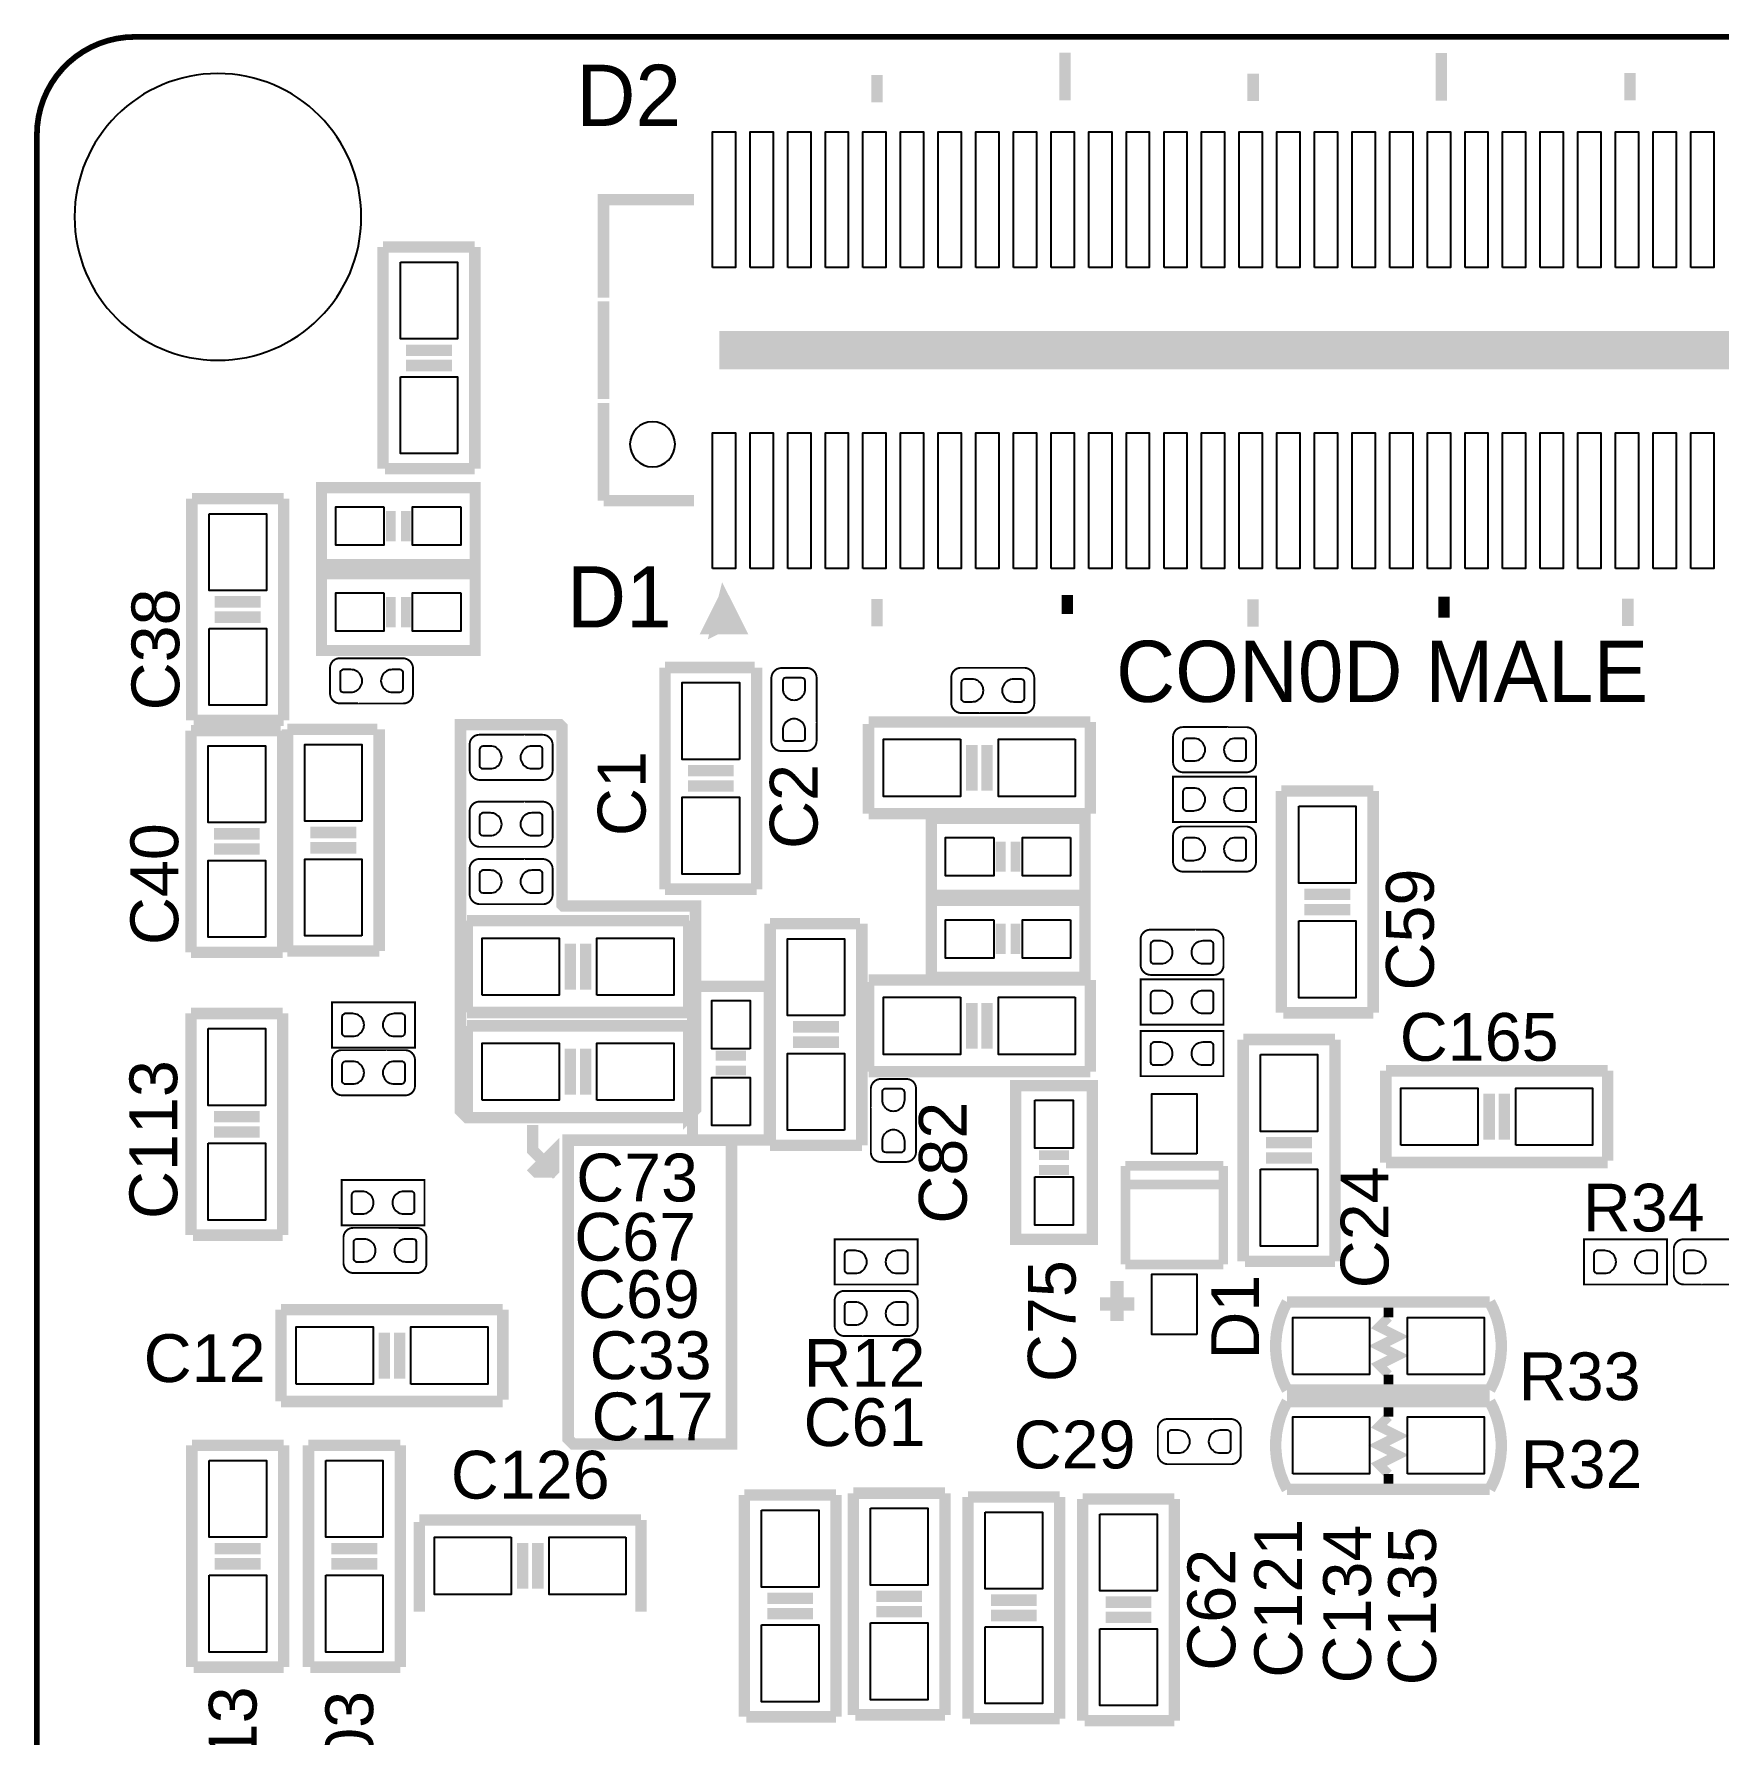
# Model space of a CAD drawing. Extents: x 52.2 to 109.2, y 0 to 35.
# Drawn here: x 52.15 to 74.54, y 12.43 to 35.04 of the extents above; entities that cross this region are included whole.
import ezdxf
from ezdxf.enums import TextEntityAlignment as Align

# ---------------------------------------------------------------- set-up
doc = ezdxf.new("R2010")
doc.units = 0
doc.header["$MEASUREMENT"] = 0
doc.layers.get('0').update_dxf_attribs({"linetype": 'CONTINUOUS'})
for name, color, linetype in [('BG_NCROUTE_PATH', 231, 'CONTINUOUS'), ('BG_OUTLINE', 2, 'CONTINUOUS'), ('PIN_BOTTOM', 11, 'CONTINUOUS')]:
    doc.layers.add(name, color=color, linetype=linetype)

# ---------------------------------------------------------------- blocks, each defined once
blk = doc.blocks.new('AAA')
at = {"layer": 'BG_NCROUTE_PATH'}
for points, const_width in [([(-53.29428, -2.39395), (1.105662, -2.39395, 0.414214), (2.405634, -1.093978), (2.405634, 31.306008, 0.414214), (1.105662, 32.60598), (-53.29428, 32.60598, 0.414214), (-54.594252, 31.306008), (-54.594252, -1.093978, 0.414214), (-53.29428, -2.39395)], 0.0762), ([(-10.11682, 23.62073), (-9.877552, 23.62073, 0.414214), (-9.745218, 23.753064), (-9.745218, 24.094186, 0.414214), (-9.871964, 24.220932), (-10.711942, 24.220932, 0.414214), (-10.847324, 24.08555), (-10.847324, 23.749, 0.414214), (-10.7188, 23.620476), (-10.117074, 23.620476), (-10.11682, 23.62073)], 0.0254), ([(-7.954772, 23.487888), (-7.954772, 23.24862, 0.414214), (-7.822438, 23.116286), (-7.481316, 23.116286, 0.414214), (-7.35457, 23.243032), (-7.35457, 24.08301, 0.414214), (-7.489952, 24.218392), (-7.826502, 24.218392, 0.414214), (-7.955026, 24.089868), (-7.955026, 23.488142), (-7.954772, 23.487888)], 0.0254), ([(-1.86182, 23.74773), (-1.622552, 23.74773, 0.414214), (-1.490218, 23.880064), (-1.490218, 24.221186, 0.414214), (-1.616964, 24.347932), (-2.456942, 24.347932, 0.414214), (-2.592324, 24.21255), (-2.592324, 23.876, 0.414214), (-2.4638, 23.747476), (-1.862074, 23.747476), (-1.86182, 23.74773)], 0.0254), ([(-13.422884, 23.43277), (-13.662152, 23.43277, 0.414214), (-13.794486, 23.300436), (-13.794486, 22.959314, 0.414214), (-13.66774, 22.832568), (-12.827762, 22.832568, 0.414214), (-12.69238, 22.96795), (-12.69238, 23.3045, 0.414214), (-12.820904, 23.433024), (-13.42263, 23.433024), (-13.422884, 23.43277)], 0.0254), ([(-4.075684, 23.33117), (-4.314952, 23.33117, 0.414214), (-4.447286, 23.198836), (-4.447286, 22.857714, 0.414214), (-4.32054, 22.730968), (-3.480562, 22.730968, 0.414214), (-3.34518, 22.86635), (-3.34518, 23.2029, 0.414214), (-3.473704, 23.331424), (-4.07543, 23.331424), (-4.075684, 23.33117)], 0.0254), ([(-4.075684, 22.44217), (-4.314952, 22.44217, 0.414214), (-4.447286, 22.309836), (-4.447286, 21.968714, 0.414214), (-4.32054, 21.841968), (-3.480562, 21.841968, 0.414214), (-3.34518, 21.97735), (-3.34518, 22.3139, 0.414214), (-3.473704, 22.442424), (-4.07543, 22.442424), (-4.075684, 22.44217)], 0.0254), ([(-13.06322, 21.51253), (-12.823952, 21.51253, 0.414214), (-12.691618, 21.644864), (-12.691618, 21.985986, 0.414214), (-12.818364, 22.112732), (-13.658342, 22.112732, 0.414214), (-13.793724, 21.97735), (-13.793724, 21.6408, 0.414214), (-13.6652, 21.512276), (-13.063474, 21.512276), (-13.06322, 21.51253)], 0.0254), ([(-4.075684, 21.68017), (-4.314952, 21.68017, 0.414214), (-4.447286, 21.547836), (-4.447286, 21.206714, 0.414214), (-4.32054, 21.079968), (-3.480562, 21.079968, 0.414214), (-3.34518, 21.21535), (-3.34518, 21.5519, 0.414214), (-3.473704, 21.680424), (-4.07543, 21.680424), (-4.075684, 21.68017)], 0.0254), ([(-12.991084, 20.74037), (-13.230352, 20.74037, 0.414214), (-13.362686, 20.608036), (-13.362686, 20.266914, 0.414214), (-13.23594, 20.140168), (-12.395962, 20.140168, 0.414214), (-12.26058, 20.27555), (-12.26058, 20.6121, 0.414214), (-12.389104, 20.740624), (-12.99083, 20.740624), (-12.991084, 20.74037)], 0.0254), ([(-2.246884, 19.14017), (-2.486152, 19.14017, 0.414214), (-2.618486, 19.007836), (-2.618486, 18.666714, 0.414214), (-2.49174, 18.539968), (-1.651762, 18.539968, 0.414214), (-1.51638, 18.67535), (-1.51638, 19.0119, 0.414214), (-1.644904, 19.140424), (-2.24663, 19.140424), (-2.246884, 19.14017)], 0.0254), ([(-8.676132, 18.385282), (-8.676132, 18.62455, 0.414214), (-8.808466, 18.756884), (-9.149588, 18.756884, 0.414214), (-9.276334, 18.630138), (-9.276334, 17.79016, 0.414214), (-9.140952, 17.654778), (-8.804402, 17.654778, 0.414214), (-8.675878, 17.783302), (-8.675878, 18.385028), (-8.676132, 18.385282)], 0.0254), ([(-2.399284, 16.77797), (-2.638552, 16.77797, 0.414214), (-2.770886, 16.645636), (-2.770886, 16.304514, 0.414214), (-2.64414, 16.177768), (-1.804162, 16.177768, 0.414214), (-1.66878, 16.31315), (-1.66878, 16.6497, 0.414214), (-1.797304, 16.778224), (-2.39903, 16.778224), (-2.399284, 16.77797)], 0.0254), ([(-19.71802, 16.02613), (-19.478752, 16.02613, 0.414214), (-19.346418, 16.158464), (-19.346418, 16.499586, 0.414214), (-19.473164, 16.626332), (-20.313142, 16.626332, 0.414214), (-20.448524, 16.49095), (-20.448524, 16.1544, 0.414214), (-20.32, 16.025876), (-19.718274, 16.025876), (-19.71802, 16.02613)], 0.0254), ([(-16.900652, 15.79245, 0.262728), (-16.900652, 14.62405)], 0.1524), ([(-14.208252, 15.79245, -0.261664), (-14.208252, 14.62405)], 0.1524), ([(-8.56742, 15.34033), (-8.328152, 15.34033, 0.414214), (-8.195818, 15.472664), (-8.195818, 15.813786, 0.414214), (-8.322564, 15.940532), (-9.162542, 15.940532, 0.414214), (-9.297924, 15.80515), (-9.297924, 15.4686, 0.414214), (-9.1694, 15.340076), (-8.567674, 15.340076), (-8.56742, 15.34033)], 0.0254), ([(-16.900652, 14.47165, 0.262728), (-16.900652, 13.30325)], 0.1524), ([(-14.208252, 14.47165, -0.261664), (-14.208252, 13.30325)], 0.1524), ([(-13.219684, 14.23797), (-13.458952, 14.23797, 0.414214), (-13.591286, 14.105636), (-13.591286, 13.764514, 0.414214), (-13.46454, 13.637768), (-12.624562, 13.637768, 0.414214), (-12.48918, 13.77315), (-12.48918, 14.1097, 0.414214), (-12.617704, 14.238224), (-13.21943, 14.238224), (-13.219684, 14.23797)], 0.0254)]:
    blk.add_lwpolyline(points, format="xyb", dxfattribs=dict(at, const_width=const_width))
for points, const_width in [([(-16.256762, 31.75635), (-16.256762, 32.39135)], 0.1524), ([(-11.255502, 31.76143), (-11.255502, 32.39643)], 0.1524), ([(-18.763742, 32.124142), (-18.763742, 31.760922)], 0.1524), ([(-13.757402, 32.119062), (-13.757402, 31.755842)], 0.1524), ([(-8.758682, 32.101282), (-8.758682, 31.738062)], 0.1524), ([(-6.324346, 30.441646), (-5.124196, 30.441646), (-5.124196, 29.141674)], 0.1524), ([(-3.413252, 29.81325), (-3.413252, 26.86685)], 0.1524), ([(-3.413252, 29.81325), (-2.194052, 29.81325)], 0.1524), ([(-2.194052, 29.81325), (-2.194052, 26.86685)], 0.1524), ([(-5.124196, 27.791664), (-5.124196, 29.091636)], 0.1524), ([(-6.664452, 28.44165), (-23.784052, 28.44165)], 0.508), ([(-3.108452, 28.44165), (-2.498852, 28.44165)], 0.1524), ([(-2.498852, 28.23845), (-3.108452, 28.23845)], 0.1524), ([(-5.124196, 27.741626), (-5.124196, 26.441654)], 0.1524), ([(-3.413252, 26.86685), (-2.219452, 26.86685)], 0.1524), ([(-3.418332, 25.59431), (-1.376172, 25.59431), (-1.376172, 26.61539), (-3.418332, 26.61539), (-3.418332, 25.59431)], 0.14986), ([(-5.124196, 26.441654), (-6.324346, 26.441654)], 0.1524), ([(-0.873252, 26.46934), (-0.873252, 23.52294)], 0.1524), ([(-0.873252, 26.46934), (0.345948, 26.46934)], 0.1524), ([(0.345948, 26.46934), (0.345948, 23.52294)], 0.1524), ([(-2.496312, 25.90419), (-2.496312, 26.30551)], 0.12954), ([(-2.298192, 25.90419), (-2.298192, 26.30551)], 0.12954), ([(-3.418332, 24.45131), (-1.376172, 24.45131), (-1.376172, 25.47239), (-3.418332, 25.47239), (-3.418332, 24.45131)], 0.14986), ([(-6.724142, 25.141682), (-6.524244, 24.741632), (-6.924294, 24.741632), (-6.724142, 25.141682), (-6.62432, 24.741632), (-6.824218, 24.841708), (-6.724142, 24.94153)], 0.1524), ([(-18.735802, 25.139142), (-18.735802, 24.775922)], 0.1524), ([(-16.291052, 24.88565), (-16.291052, 25.16505)], 0.1524), ([(-13.754862, 25.131522), (-13.754862, 24.768302)], 0.1524), ([(-11.287252, 24.93645), (-11.287252, 25.19045)], 0.1524), ([(-8.758682, 25.136602), (-8.758682, 24.773382)], 0.1524), ([(-2.496312, 24.76119), (-2.496312, 25.16251)], 0.12954), ([(-2.298192, 24.76119), (-2.298192, 25.16251)], 0.12954), ([(-0.568452, 25.09774), (0.041148, 25.09774)], 0.1524), ([(0.041148, 24.89454), (-0.568452, 24.89454)], 0.1524), ([(-7.159752, 21.27885), (-7.159752, 24.22525)], 0.1524), ([(-5.940552, 24.22525), (-7.134352, 24.22525)], 0.1524), ([(-5.940552, 21.27885), (-5.940552, 24.22525)], 0.1524), ([(-11.592052, 23.50135), (-8.645652, 23.50135)], 0.1524), ([(-11.592052, 22.28215), (-11.592052, 23.50135)], 0.1524), ([(-8.645652, 22.28215), (-8.645652, 23.47595)], 0.1524), ([(-6.258052, 18.24355), (-3.311652, 18.24355), (-3.222752, 18.33245), (-3.222752, 23.466298), (-4.541774, 23.466298), (-4.572762, 23.43531), (-4.572762, 21.070316), (-4.588256, 21.054822), (-6.346444, 21.054822), (-6.346444, 18.357342), (-6.258052, 18.26895), (-6.258052, 19.46275)], 0.1524), ([(-0.873252, 23.52294), (0.320548, 23.52294)], 0.1524), ([(-2.143252, 20.45716), (-2.143252, 23.40356)], 0.1524), ([(-0.924052, 23.40356), (-2.117852, 23.40356)], 0.1524), ([(-0.924052, 20.45716), (-0.924052, 23.40356)], 0.1524), ([(-0.860552, 20.44065), (-0.860552, 23.38705)], 0.1524), ([(0.358648, 23.38705), (-0.835152, 23.38705)], 0.1524), ([(0.358648, 20.44065), (0.358648, 23.38705)], 0.1524), ([(-10.220452, 22.58695), (-10.220452, 23.19655)], 0.1524), ([(-10.017252, 23.19655), (-10.017252, 22.58695)], 0.1524), ([(-6.854952, 22.85365), (-6.245352, 22.85365)], 0.1524), ([(-15.351252, 22.58314), (-15.351252, 19.63674)], 0.1524), ([(-15.351252, 22.58314), (-14.132052, 22.58314)], 0.1524), ([(-14.132052, 22.58314), (-14.132052, 19.63674)], 0.1524), ([(-13.150342, 22.17293), (-12.692126, 22.17293), (-12.692126, 22.773386), (-13.794232, 22.773386), (-13.794232, 22.17293), (-13.150342, 22.17293)], 0.0254), ([(-6.245352, 22.65045), (-6.854952, 22.65045)], 0.1524), ([(-11.592052, 22.28215), (-8.645652, 22.28215)], 0.1524), ([(-11.520932, 21.20011), (-9.478772, 21.20011), (-9.478772, 22.22119), (-11.520932, 22.22119), (-11.520932, 21.20011)], 0.14986), ([(-10.598912, 21.50999), (-10.598912, 21.91131)], 0.12954), ([(-10.400792, 21.50999), (-10.400792, 21.91131)], 0.12954), ([(-1.838452, 22.03196), (-1.228852, 22.03196)], 0.1524), ([(-0.555752, 22.01545), (0.053848, 22.01545)], 0.1524), ([(-1.228852, 21.82876), (-1.838452, 21.82876)], 0.1524), ([(0.053848, 21.81225), (-0.555752, 21.81225)], 0.1524), ([(-15.046452, 21.21154), (-14.436852, 21.21154)], 0.1524), ([(-5.940552, 21.27885), (-7.159752, 21.27885)], 0.1524), ([(-14.436852, 21.00834), (-15.046452, 21.00834)], 0.1524), ([(-11.520932, 20.10791), (-9.478772, 20.10791), (-9.478772, 21.12899), (-11.520932, 21.12899), (-11.520932, 20.10791)], 0.14986), ([(-10.598912, 20.41779), (-10.598912, 20.81911)], 0.12954), ([(-10.400792, 20.41779), (-10.400792, 20.81911)], 0.12954), ([(-8.556752, 17.87525), (-8.556752, 20.82165)], 0.1524), ([(-7.337552, 20.82165), (-8.531352, 20.82165)], 0.1524), ([(-7.337552, 17.87525), (-7.337552, 20.82165)], 0.1524), ([(-3.311652, 20.85975), (-6.258052, 20.85975)], 0.1524), ([(-6.258052, 20.85975), (-6.258052, 19.66595)], 0.1524), ([(-3.311652, 20.85975), (-3.311652, 19.64055)], 0.1524), ([(-4.886452, 19.94535), (-4.886452, 20.55495)], 0.1524), ([(-4.683252, 20.55495), (-4.683252, 19.94535)], 0.1524), ([(-0.924052, 20.45716), (-2.143252, 20.45716)], 0.1524), ([(0.358648, 20.44065), (-0.860552, 20.44065)], 0.1524), ([(-11.592052, 20.07235), (-8.645652, 20.07235)], 0.1524), ([(-11.592052, 18.85315), (-11.592052, 20.07235)], 0.1524), ([(-8.645652, 18.85315), (-8.645652, 20.04695)], 0.1524), ([(-12.903962, 20.07997), (-13.362178, 20.07997), (-13.362178, 19.479514), (-12.260072, 19.479514), (-12.260072, 20.07997), (-12.903962, 20.07997)], 0.0254), ([(-6.306312, 17.94637), (-6.306312, 19.98853), (-7.327392, 19.98853), (-7.327392, 17.94637), (-6.306312, 17.94637)], 0.14986), ([(-15.351252, 19.63674), (-14.157452, 19.63674)], 0.1524), ([(-10.220452, 19.15795), (-10.220452, 19.76755)], 0.1524), ([(-10.017252, 19.76755), (-10.017252, 19.15795)], 0.1524), ([(-3.311652, 19.64055), (-6.258052, 19.64055)], 0.1524), ([(-2.159762, 19.77517), (-2.617978, 19.77517), (-2.617978, 19.174714), (-1.515872, 19.174714), (-1.515872, 19.77517), (-2.159762, 19.77517)], 0.0254), ([(-0.860552, 19.62785), (-0.860552, 16.68145)], 0.1524), ([(-0.860552, 19.62785), (0.358648, 19.62785)], 0.1524), ([(0.358648, 19.62785), (0.358648, 16.68145)], 0.1524), ([(-8.251952, 19.45005), (-7.642352, 19.45005)], 0.1524), ([(-3.311652, 19.46275), (-6.258052, 19.46275)], 0.1524), ([(-3.311652, 19.46275), (-3.311652, 18.24355)], 0.1524), ([(-14.843252, 19.28114), (-14.843252, 16.33474)], 0.1524), ([(-14.843252, 19.28114), (-13.624052, 19.28114)], 0.1524), ([(-13.624052, 19.28114), (-13.624052, 16.33474)], 0.1524), ([(-12.718542, 18.79473), (-12.260326, 18.79473), (-12.260326, 19.395186), (-13.362432, 19.395186), (-13.362432, 18.79473), (-12.718542, 18.79473)], 0.0254), ([(-7.642352, 19.24685), (-8.251952, 19.24685)], 0.1524), ([(-4.886452, 18.54835), (-4.886452, 19.15795)], 0.1524), ([(-4.683252, 19.15795), (-4.683252, 18.54835)], 0.1524), ([(-6.616192, 19.06651), (-7.017512, 19.06651)], 0.12954), ([(-15.520162, 18.86585), (-18.466562, 18.86585)], 0.1524), ([(-18.466562, 18.86585), (-18.466562, 17.67205)], 0.1524), ([(-15.520162, 18.86585), (-15.520162, 17.64665)], 0.1524), ([(-11.592052, 18.85315), (-8.645652, 18.85315)], 0.1524), ([(-6.616192, 18.86839), (-7.017512, 18.86839)], 0.12954), ([(-17.094962, 17.95145), (-17.094962, 18.56105)], 0.1524), ([(-16.891762, 18.56105), (-16.891762, 17.95145)], 0.1524), ([(-11.619992, 18.66773), (-11.619992, 16.62557), (-10.598912, 16.62557), (-10.598912, 18.66773), (-11.619992, 18.66773)], 0.14986), ([(-0.555752, 18.25625), (0.053848, 18.25625)], 0.1524), ([(-4.181348, 18.143982), (-4.181348, 17.809464), (-4.453636, 17.537176), (-4.46151, 17.54505), (-4.46151, 17.79397), (-4.21259, 17.54505), (-4.235958, 17.521682), (-4.477004, 17.521682)], 0.1524), ([(0.053848, 18.05305), (-0.555752, 18.05305)], 0.1524), ([(-14.538452, 17.90954), (-13.928852, 17.90954)], 0.1524), ([(-7.337552, 17.87525), (-8.556752, 17.87525)], 0.1524), ([(-4.65455, 17.943068), (-4.65455, 13.971524), (-4.72059, 13.905484), (-6.824726, 13.905484), (-6.824726, 17.896586), (-6.778244, 17.943068), (-4.65455, 17.943068)], 0.1524), ([(-15.520162, 17.64665), (-18.466562, 17.64665)], 0.1524), ([(-13.928852, 17.70634), (-14.538452, 17.70634)], 0.1524), ([(-13.359638, 17.602708), (-13.359638, 16.29283)], 0.127), ([(-12.059666, 17.602708), (-13.359638, 17.602708)], 0.127), ([(-12.059666, 16.29283), (-12.059666, 17.602708)], 0.127), ([(-11.310112, 17.74571), (-10.908792, 17.74571)], 0.12954), ([(-13.3096, 17.354296), (-12.109704, 17.354296)], 0.127), ([(-11.310112, 17.54759), (-10.908792, 17.54759)], 0.12954), ([(-2.286762, 17.41297), (-2.744978, 17.41297), (-2.744978, 16.812514), (-1.642872, 16.812514), (-1.642872, 17.41297), (-2.286762, 17.41297)], 0.0254), ([(-0.860552, 16.68145), (0.333248, 16.68145)], 0.1524), ([(-18.796762, 16.62557), (-19.254978, 16.62557), (-19.254978, 16.025114), (-18.152872, 16.025114), (-18.152872, 16.62557), (-18.796762, 16.62557)], 0.0254), ([(-8.654542, 16.02613), (-8.196326, 16.02613), (-8.196326, 16.626586), (-9.298432, 16.626586), (-9.298432, 16.02613), (-8.654542, 16.02613)], 0.0254), ([(-14.843252, 16.33474), (-13.649452, 16.33474)], 0.1524), ([(-13.359638, 16.29283), (-12.059666, 16.29283)], 0.127), ([(-11.947652, 16.07185), (-11.947652, 15.53845)], 0.1778), ([(-14.208252, 15.79245), (-16.900652, 15.79245)], 0.1524), ([(-11.719052, 15.76705), (-12.176252, 15.76705)], 0.1778), ([(-15.554452, 15.58925), (-15.427452, 15.46225), (-15.681452, 15.33525), (-15.427452, 15.20825), (-15.681452, 15.08125), (-15.427452, 14.95425), (-15.554452, 14.82725)], 0.127), ([(-15.554452, 15.58925), (-15.554452, 15.71625)], 0.127), ([(-0.838962, 15.69085), (-3.785362, 15.69085)], 0.1524), ([(-3.785362, 15.69085), (-3.785362, 14.49705)], 0.1524), ([(-0.838962, 15.69085), (-0.838962, 14.47165)], 0.1524), ([(-2.413762, 14.77645), (-2.413762, 15.38605)], 0.1524), ([(-2.210562, 15.38605), (-2.210562, 14.77645)], 0.1524), ([(-14.208252, 14.62405), (-16.900652, 14.62405)], 0.1524), ([(-15.554452, 14.82725), (-15.554452, 14.70025)], 0.127), ([(-14.208252, 14.47165), (-16.900652, 14.47165)], 0.1524), ([(-0.838962, 14.47165), (-3.785362, 14.47165)], 0.1524), ([(-15.554452, 14.26845), (-15.427452, 14.14145), (-15.681452, 14.01445), (-15.427452, 13.88745), (-15.681452, 13.76045), (-15.427452, 13.63345), (-15.554452, 13.50645)], 0.127), ([(-15.554452, 14.26845), (-15.554452, 14.39545)], 0.127), ([(-2.422652, 13.88745), (-2.422652, 10.94105)], 0.1524), ([(-2.422652, 13.88745), (-1.203452, 13.88745)], 0.1524), ([(-1.203452, 13.88745), (-1.203452, 10.94105)], 0.1524), ([(-0.873252, 13.88745), (-0.873252, 10.94105)], 0.1524), ([(-0.873252, 13.88745), (0.345948, 13.88745)], 0.1524), ([(0.345948, 13.88745), (0.345948, 10.94105)], 0.1524), ([(-15.554452, 13.50645), (-15.554452, 13.37945)], 0.127), ([(-14.208252, 13.30325), (-16.900652, 13.30325)], 0.1524), ([(-12.709652, 13.17625), (-12.709652, 10.22985)], 0.1524), ([(-12.709652, 13.17625), (-11.490452, 13.17625)], 0.1524), ([(-11.490452, 13.17625), (-11.490452, 10.22985)], 0.1524), ([(-11.185652, 13.20165), (-11.185652, 10.25525)], 0.1524), ([(-11.185652, 13.20165), (-9.966452, 13.20165)], 0.1524), ([(-9.966452, 13.20165), (-9.966452, 10.25525)], 0.1524), ([(-9.661652, 13.25245), (-9.661652, 10.30605)], 0.1524), ([(-9.661652, 13.25245), (-8.442452, 13.25245)], 0.1524), ([(-8.442452, 13.25245), (-8.442452, 10.30605)], 0.1524), ([(-8.213852, 13.22705), (-8.213852, 10.28065)], 0.1524), ([(-8.213852, 13.22705), (-6.994652, 13.22705)], 0.1524), ([(-6.994652, 13.22705), (-6.994652, 10.28065)], 0.1524), ([(-5.623052, 12.89685), (-2.676652, 12.89685)], 0.1524), ([(-5.623052, 11.67765), (-5.623052, 12.89685)], 0.1524), ([(-2.676652, 11.67765), (-2.676652, 12.87145)], 0.1524), ([(-4.251452, 11.98245), (-4.251452, 12.59205)], 0.1524), ([(-4.048252, 12.59205), (-4.048252, 11.98245)], 0.1524), ([(-2.117852, 12.51585), (-1.508252, 12.51585)], 0.1524), ([(-0.568452, 12.51585), (0.041148, 12.51585)], 0.1524), ([(-1.508252, 12.31265), (-2.117852, 12.31265)], 0.1524), ([(0.041148, 12.31265), (-0.568452, 12.31265)], 0.1524), ([(-12.404852, 11.80465), (-11.795252, 11.80465)], 0.1524), ([(-10.880852, 11.83005), (-10.271252, 11.83005)], 0.1524), ([(-9.356852, 11.88085), (-8.747252, 11.88085)], 0.1524), ([(-7.909052, 11.85545), (-7.299452, 11.85545)], 0.1524), ([(-11.795252, 11.60145), (-12.404852, 11.60145)], 0.1524), ([(-10.271252, 11.62685), (-10.880852, 11.62685)], 0.1524), ([(-8.747252, 11.67765), (-9.356852, 11.67765)], 0.1524), ([(-7.299452, 11.65225), (-7.909052, 11.65225)], 0.1524), ([(-2.422652, 10.94105), (-1.228852, 10.94105)], 0.1524), ([(-0.873252, 10.94105), (0.320548, 10.94105)], 0.1524), ([(-12.709652, 10.22985), (-11.515852, 10.22985)], 0.1524), ([(-11.185652, 10.25525), (-9.991852, 10.25525)], 0.1524), ([(-9.661652, 10.30605), (-8.467852, 10.30605)], 0.1524), ([(-8.213852, 10.28065), (-7.020052, 10.28065)], 0.1524)]:
    blk.add_lwpolyline(points, dxfattribs=dict(at, const_width=const_width))
at = {"layer": 'BG_OUTLINE'}
blk.add_lwpolyline([(-54.594252, 27.346656), (-54.594252, 0.680974), (-54.594252, -1.102106, 0.41084), (-53.287422, -2.39395), (-51.216052, -2.39395), (-2.315972, -2.39395), (1.120902, -2.39395, 0.411966), (2.405634, -1.099312), (2.405634, 1.886204), (2.405634, 28.812236), (2.405634, 31.328106, 0.410401), (1.110996, 32.60598), (-0.444754, 32.60598), (-45.696378, 32.60598), (-53.289708, 32.60598, 0.41031), (-54.594252, 31.28391)], format="xyb", close=True, dxfattribs=at)
at = {"layer": 'PIN_BOTTOM'}
for points in [[(-19.571716, 29.539946), (-19.571716, 31.343346), (-19.876516, 31.343346), (-19.876516, 29.539946)], [(-19.071844, 29.539946), (-19.071844, 31.343346), (-19.376644, 31.343346), (-19.376644, 29.539946)], [(-18.571972, 29.539946), (-18.571972, 31.343346), (-18.876772, 31.343346), (-18.876772, 29.539946)], [(-18.071846, 29.539946), (-18.071846, 31.343346), (-18.376646, 31.343346), (-18.376646, 29.539946)], [(-17.57172, 29.539946), (-17.57172, 31.343346), (-17.87652, 31.343346), (-17.87652, 29.539946)], [(-17.071848, 29.539946), (-17.071848, 31.343346), (-17.376648, 31.343346), (-17.376648, 29.539946)], [(-16.571976, 29.539946), (-16.571976, 31.343346), (-16.876776, 31.343346), (-16.876776, 29.539946)], [(-16.07185, 29.539946), (-16.07185, 31.343346), (-16.37665, 31.343346), (-16.37665, 29.539946)], [(-15.571724, 29.539946), (-15.571724, 31.343346), (-15.876524, 31.343346), (-15.876524, 29.539946)], [(-15.071852, 29.539946), (-15.071852, 31.343346), (-15.376652, 31.343346), (-15.376652, 29.539946)], [(-14.57198, 29.539946), (-14.57198, 31.343346), (-14.87678, 31.343346), (-14.87678, 29.539946)], [(-14.071854, 29.539946), (-14.071854, 31.343346), (-14.376654, 31.343346), (-14.376654, 29.539946)], [(-13.571728, 29.539946), (-13.571728, 31.343346), (-13.876528, 31.343346), (-13.876528, 29.539946)], [(-13.071856, 29.539946), (-13.071856, 31.343346), (-13.376656, 31.343346), (-13.376656, 29.539946)], [(-12.571984, 29.539946), (-12.571984, 31.343346), (-12.876784, 31.343346), (-12.876784, 29.539946)], [(-12.071858, 29.539946), (-12.071858, 31.343346), (-12.376658, 31.343346), (-12.376658, 29.539946)], [(-11.571732, 29.539946), (-11.571732, 31.343346), (-11.876532, 31.343346), (-11.876532, 29.539946)], [(-11.07186, 29.539946), (-11.07186, 31.343346), (-11.37666, 31.343346), (-11.37666, 29.539946)], [(-10.571988, 29.539946), (-10.571988, 31.343346), (-10.876788, 31.343346), (-10.876788, 29.539946)], [(-10.071862, 29.539946), (-10.071862, 31.343346), (-10.376662, 31.343346), (-10.376662, 29.539946)], [(-9.571736, 29.539946), (-9.571736, 31.343346), (-9.876536, 31.343346), (-9.876536, 29.539946)], [(-9.071864, 29.539946), (-9.071864, 31.343346), (-9.376664, 31.343346), (-9.376664, 29.539946)], [(-8.571738, 29.539946), (-8.571738, 31.343346), (-8.876538, 31.343346), (-8.876538, 29.539946)], [(-8.071866, 29.539946), (-8.071866, 31.343346), (-8.376666, 31.343346), (-8.376666, 29.539946)], [(-7.57174, 29.539946), (-7.57174, 31.343346), (-7.87654, 31.343346), (-7.87654, 29.539946)], [(-7.071868, 29.539946), (-7.071868, 31.343346), (-7.376668, 31.343346), (-7.376668, 29.539946)], [(-6.571742, 29.539946), (-6.571742, 31.343346), (-6.876542, 31.343346), (-6.876542, 29.539946)], [(-2.423922, 29.61259), (-3.183382, 29.61259), (-3.183382, 28.59151), (-2.423922, 28.59151)], [(-2.423922, 28.08859), (-3.183382, 28.08859), (-3.183382, 27.06751), (-2.423922, 27.06751)], [(-19.571716, 25.539954), (-19.571716, 27.343354), (-19.876516, 27.343354), (-19.876516, 25.539954)], [(-19.071844, 25.539954), (-19.071844, 27.343354), (-19.376644, 27.343354), (-19.376644, 25.539954)], [(-18.571972, 25.539954), (-18.571972, 27.343354), (-18.876772, 27.343354), (-18.876772, 25.539954)], [(-18.071846, 25.539954), (-18.071846, 27.343354), (-18.376646, 27.343354), (-18.376646, 25.539954)], [(-17.57172, 25.539954), (-17.57172, 27.343354), (-17.87652, 27.343354), (-17.87652, 25.539954)], [(-17.071848, 25.539954), (-17.071848, 27.343354), (-17.376648, 27.343354), (-17.376648, 25.539954)], [(-16.571976, 25.539954), (-16.571976, 27.343354), (-16.876776, 27.343354), (-16.876776, 25.539954)], [(-16.07185, 25.539954), (-16.07185, 27.343354), (-16.37665, 27.343354), (-16.37665, 25.539954)], [(-15.571724, 25.539954), (-15.571724, 27.343354), (-15.876524, 27.343354), (-15.876524, 25.539954)], [(-15.071852, 25.539954), (-15.071852, 27.343354), (-15.376652, 27.343354), (-15.376652, 25.539954)], [(-14.57198, 25.539954), (-14.57198, 27.343354), (-14.87678, 27.343354), (-14.87678, 25.539954)], [(-14.071854, 25.539954), (-14.071854, 27.343354), (-14.376654, 27.343354), (-14.376654, 25.539954)], [(-13.571728, 25.539954), (-13.571728, 27.343354), (-13.876528, 27.343354), (-13.876528, 25.539954)], [(-13.071856, 25.539954), (-13.071856, 27.343354), (-13.376656, 27.343354), (-13.376656, 25.539954)], [(-12.571984, 25.539954), (-12.571984, 27.343354), (-12.876784, 27.343354), (-12.876784, 25.539954)], [(-12.071858, 25.539954), (-12.071858, 27.343354), (-12.376658, 27.343354), (-12.376658, 25.539954)], [(-11.571732, 25.539954), (-11.571732, 27.343354), (-11.876532, 27.343354), (-11.876532, 25.539954)], [(-11.07186, 25.539954), (-11.07186, 27.343354), (-11.37666, 27.343354), (-11.37666, 25.539954)], [(-10.571988, 25.539954), (-10.571988, 27.343354), (-10.876788, 27.343354), (-10.876788, 25.539954)], [(-10.071862, 25.539954), (-10.071862, 27.343354), (-10.376662, 27.343354), (-10.376662, 25.539954)], [(-9.571736, 25.539954), (-9.571736, 27.343354), (-9.876536, 27.343354), (-9.876536, 25.539954)], [(-9.071864, 25.539954), (-9.071864, 27.343354), (-9.376664, 27.343354), (-9.376664, 25.539954)], [(-8.571738, 25.539954), (-8.571738, 27.343354), (-8.876538, 27.343354), (-8.876538, 25.539954)], [(-8.071866, 25.539954), (-8.071866, 27.343354), (-8.376666, 27.343354), (-8.376666, 25.539954)], [(-7.57174, 25.539954), (-7.57174, 27.343354), (-7.87654, 27.343354), (-7.87654, 25.539954)], [(-7.071868, 25.539954), (-7.071868, 27.343354), (-7.376668, 27.343354), (-7.376668, 25.539954)], [(-6.571742, 25.539954), (-6.571742, 27.343354), (-6.876542, 27.343354), (-6.876542, 25.539954)], [(-3.227832, 26.36012), (-3.227832, 25.84958), (-2.587752, 25.84958), (-2.587752, 26.36012)], [(-2.206752, 26.36012), (-2.206752, 25.84958), (-1.566672, 25.84958), (-1.566672, 26.36012)], [(0.116078, 26.26868), (-0.643382, 26.26868), (-0.643382, 25.2476), (0.116078, 25.2476)], [(-3.227832, 25.21712), (-3.227832, 24.70658), (-2.587752, 24.70658), (-2.587752, 25.21712)], [(-2.206752, 25.21712), (-2.206752, 24.70658), (-1.566672, 24.70658), (-1.566672, 25.21712)], [(0.116078, 24.74468), (-0.643382, 24.74468), (-0.643382, 23.7236), (0.116078, 23.7236)], [(-6.929882, 23.00351), (-6.170422, 23.00351), (-6.170422, 24.02459), (-6.929882, 24.02459)], [(-11.391392, 23.27148), (-11.391392, 22.51202), (-10.370312, 22.51202), (-10.370312, 23.27148)], [(-9.867392, 23.27148), (-9.867392, 22.51202), (-8.846312, 22.51202), (-8.846312, 23.27148)], [(-1.913382, 22.18182), (-1.153922, 22.18182), (-1.153922, 23.2029), (-1.913382, 23.2029)], [(-0.630682, 22.16531), (0.128778, 22.16531), (0.128778, 23.18639), (-0.630682, 23.18639)], [(-14.361922, 22.38248), (-15.121382, 22.38248), (-15.121382, 21.3614), (-14.361922, 21.3614)], [(-6.929882, 21.47951), (-6.170422, 21.47951), (-6.170422, 22.50059), (-6.929882, 22.50059)], [(-11.330432, 21.96592), (-11.330432, 21.45538), (-10.690352, 21.45538), (-10.690352, 21.96592)], [(-10.309352, 21.96592), (-10.309352, 21.45538), (-9.669272, 21.45538), (-9.669272, 21.96592)], [(-1.913382, 20.65782), (-1.153922, 20.65782), (-1.153922, 21.6789), (-1.913382, 21.6789)], [(-0.630682, 20.64131), (0.128778, 20.64131), (0.128778, 21.66239), (-0.630682, 21.66239)], [(-14.361922, 20.85848), (-15.121382, 20.85848), (-15.121382, 19.8374), (-14.361922, 19.8374)], [(-11.330432, 20.87372), (-11.330432, 20.36318), (-10.690352, 20.36318), (-10.690352, 20.87372)], [(-10.309352, 20.87372), (-10.309352, 20.36318), (-9.669272, 20.36318), (-9.669272, 20.87372)], [(-8.326882, 19.59991), (-7.567422, 19.59991), (-7.567422, 20.62099), (-8.326882, 20.62099)], [(-5.036312, 19.87042), (-5.036312, 20.62988), (-6.057392, 20.62988), (-6.057392, 19.87042)], [(-3.512312, 19.87042), (-3.512312, 20.62988), (-4.533392, 20.62988), (-4.533392, 19.87042)], [(-11.391392, 19.84248), (-11.391392, 19.08302), (-10.370312, 19.08302), (-10.370312, 19.84248)], [(-9.867392, 19.84248), (-9.867392, 19.08302), (-8.846312, 19.08302), (-8.846312, 19.84248)], [(-7.072122, 19.15795), (-6.561582, 19.15795), (-6.561582, 19.79803), (-7.072122, 19.79803)], [(-5.036312, 18.47342), (-5.036312, 19.23288), (-6.057392, 19.23288), (-6.057392, 18.47342)], [(-3.512312, 18.47342), (-3.512312, 19.23288), (-4.533392, 19.23288), (-4.533392, 18.47342)], [(0.128778, 19.42719), (-0.630682, 19.42719), (-0.630682, 18.40611), (0.128778, 18.40611)], [(-13.853922, 19.08048), (-14.613382, 19.08048), (-14.613382, 18.0594), (-13.853922, 18.0594)], [(-8.326882, 18.07591), (-7.567422, 18.07591), (-7.567422, 19.09699), (-8.326882, 19.09699)], [(-7.072122, 18.13687), (-6.561582, 18.13687), (-6.561582, 18.77695), (-7.072122, 18.77695)], [(-17.244822, 17.87652), (-17.244822, 18.63598), (-18.265902, 18.63598), (-18.265902, 17.87652)], [(-15.720822, 17.87652), (-15.720822, 18.63598), (-16.741902, 18.63598), (-16.741902, 17.87652)], [(-13.009626, 17.760696), (-12.409678, 17.760696), (-12.409678, 18.560796), (-13.009626, 18.560796)], [(-10.854182, 18.47723), (-11.364722, 18.47723), (-11.364722, 17.83715), (-10.854182, 17.83715)], [(0.128778, 17.90319), (-0.630682, 17.90319), (-0.630682, 16.88211), (0.128778, 16.88211)], [(-13.853922, 17.55648), (-14.613382, 17.55648), (-14.613382, 16.5354), (-13.853922, 16.5354)], [(-10.854182, 17.45615), (-11.364722, 17.45615), (-11.364722, 16.81607), (-10.854182, 16.81607)], [(-13.009626, 15.360904), (-12.409678, 15.360904), (-12.409678, 16.161004), (-13.009626, 16.161004)], [(-15.805912, 14.82852), (-15.805912, 15.58798), (-16.826992, 15.58798), (-16.826992, 14.82852)], [(-14.281912, 14.82852), (-14.281912, 15.58798), (-15.302992, 15.58798), (-15.302992, 14.82852)], [(-2.563622, 14.70152), (-2.563622, 15.46098), (-3.584702, 15.46098), (-3.584702, 14.70152)], [(-1.039622, 14.70152), (-1.039622, 15.46098), (-2.060702, 15.46098), (-2.060702, 14.70152)], [(-15.805912, 13.50772), (-15.805912, 14.26718), (-16.826992, 14.26718), (-16.826992, 13.50772)], [(-14.281912, 13.50772), (-14.281912, 14.26718), (-15.302992, 14.26718), (-15.302992, 13.50772)], [(-1.433322, 13.68679), (-2.192782, 13.68679), (-2.192782, 12.66571), (-1.433322, 12.66571)], [(0.116078, 13.68679), (-0.643382, 13.68679), (-0.643382, 12.66571), (0.116078, 12.66571)], [(-11.720322, 12.97559), (-12.479782, 12.97559), (-12.479782, 11.95451), (-11.720322, 11.95451)], [(-10.196322, 13.00099), (-10.955782, 13.00099), (-10.955782, 11.97991), (-10.196322, 11.97991)], [(-8.672322, 13.05179), (-9.431782, 13.05179), (-9.431782, 12.03071), (-8.672322, 12.03071)], [(-7.224522, 13.02639), (-7.983982, 13.02639), (-7.983982, 12.00531), (-7.224522, 12.00531)], [(-5.422392, 12.66698), (-5.422392, 11.90752), (-4.401312, 11.90752), (-4.401312, 12.66698)], [(-3.898392, 12.66698), (-3.898392, 11.90752), (-2.877312, 11.90752), (-2.877312, 12.66698)], [(-1.433322, 12.16279), (-2.192782, 12.16279), (-2.192782, 11.14171), (-1.433322, 11.14171)], [(0.116078, 12.16279), (-0.643382, 12.16279), (-0.643382, 11.14171), (0.116078, 11.14171)], [(-11.720322, 11.45159), (-12.479782, 11.45159), (-12.479782, 10.43051), (-11.720322, 10.43051)], [(-10.196322, 11.47699), (-10.955782, 11.47699), (-10.955782, 10.45591), (-10.196322, 10.45591)], [(-8.672322, 11.52779), (-9.431782, 11.52779), (-9.431782, 10.50671), (-8.672322, 10.50671)], [(-7.224522, 11.50239), (-7.983982, 11.50239), (-7.983982, 10.48131), (-7.224522, 10.48131)]]:
    blk.add_lwpolyline(points, close=True, dxfattribs=at)
for points in [[(-2.316734, 23.897336), (-2.418334, 23.897336, -0.375524), (-2.460752, 23.94585), (-2.460752, 24.16175, -0.36542), (-2.418334, 24.197564), (-2.316734, 24.197564, -1.000028)], [(-1.76657, 24.197564), (-1.66497, 24.197564, -0.375524), (-1.622552, 24.14905), (-1.622552, 23.93315, -0.36542), (-1.66497, 23.897336), (-1.76657, 23.897336, -1.000028)], [(-10.571734, 23.770336), (-10.673334, 23.770336, -0.375524), (-10.715752, 23.81885), (-10.715752, 24.03475, -0.36542), (-10.673334, 24.070564), (-10.571734, 24.070564, -1.000028)], [(-10.02157, 24.070564), (-9.91997, 24.070564, -0.375524), (-9.877552, 24.02205), (-9.877552, 23.80615, -0.36542), (-9.91997, 23.770336), (-10.02157, 23.770336, -1.000028)], [(-7.805166, 23.942802), (-7.805166, 24.044402, -0.375524), (-7.756652, 24.08682), (-7.540752, 24.08682, -0.36542), (-7.504938, 24.044402), (-7.504938, 23.942802, -1.000028)], [(-7.504938, 23.392638), (-7.504938, 23.291038, -0.375524), (-7.553452, 23.24862), (-7.769352, 23.24862, -0.36542), (-7.805166, 23.291038), (-7.805166, 23.392638, -1.000028)], [(-13.518134, 22.982936), (-13.619734, 22.982936, -0.375524), (-13.662152, 23.03145), (-13.662152, 23.24735, -0.36542), (-13.619734, 23.283164), (-13.518134, 23.283164, -1.000028)], [(-12.96797, 23.283164), (-12.86637, 23.283164, -0.375524), (-12.823952, 23.23465), (-12.823952, 23.01875, -0.36542), (-12.86637, 22.982936), (-12.96797, 22.982936, -1.000028)], [(-4.170934, 22.881336), (-4.272534, 22.881336, -0.375524), (-4.314952, 22.92985), (-4.314952, 23.14575, -0.36542), (-4.272534, 23.181564), (-4.170934, 23.181564, -1.000028)], [(-3.62077, 23.181564), (-3.51917, 23.181564, -0.375524), (-3.476752, 23.13305), (-3.476752, 22.91715, -0.36542), (-3.51917, 22.881336), (-3.62077, 22.881336, -1.000028)], [(-13.518134, 22.322536), (-13.619734, 22.322536, -0.375524), (-13.662152, 22.37105), (-13.662152, 22.58695, -0.36542), (-13.619734, 22.622764), (-13.518134, 22.622764, -1.000028)], [(-12.96797, 22.622764), (-12.86637, 22.622764, -0.375524), (-12.823952, 22.57425), (-12.823952, 22.35835, -0.36542), (-12.86637, 22.322536), (-12.96797, 22.322536, -1.000028)], [(-4.170934, 21.992336), (-4.272534, 21.992336, -0.375524), (-4.314952, 22.04085), (-4.314952, 22.25675, -0.36542), (-4.272534, 22.292564), (-4.170934, 22.292564, -1.000028)], [(-3.62077, 22.292564), (-3.51917, 22.292564, -0.375524), (-3.476752, 22.24405), (-3.476752, 22.02815, -0.36542), (-3.51917, 21.992336), (-3.62077, 21.992336, -1.000028)], [(-13.518134, 21.662136), (-13.619734, 21.662136, -0.375524), (-13.662152, 21.71065), (-13.662152, 21.92655, -0.36542), (-13.619734, 21.962364), (-13.518134, 21.962364, -1.000028)], [(-12.96797, 21.962364), (-12.86637, 21.962364, -0.375524), (-12.823952, 21.91385), (-12.823952, 21.69795, -0.36542), (-12.86637, 21.662136), (-12.96797, 21.662136, -1.000028)], [(-4.170934, 21.230336), (-4.272534, 21.230336, -0.375524), (-4.314952, 21.27885), (-4.314952, 21.49475, -0.36542), (-4.272534, 21.530564), (-4.170934, 21.530564, -1.000028)], [(-3.62077, 21.530564), (-3.51917, 21.530564, -0.375524), (-3.476752, 21.48205), (-3.476752, 21.26615, -0.36542), (-3.51917, 21.230336), (-3.62077, 21.230336, -1.000028)], [(-13.086334, 20.290536), (-13.187934, 20.290536, -0.375524), (-13.230352, 20.33905), (-13.230352, 20.55495, -0.36542), (-13.187934, 20.590764), (-13.086334, 20.590764, -1.000028)], [(-12.53617, 20.590764), (-12.43457, 20.590764, -0.375524), (-12.392152, 20.54225), (-12.392152, 20.32635, -0.36542), (-12.43457, 20.290536), (-12.53617, 20.290536, -1.000028)], [(-13.086334, 19.630136), (-13.187934, 19.630136, -0.375524), (-13.230352, 19.67865), (-13.230352, 19.89455, -0.36542), (-13.187934, 19.930364), (-13.086334, 19.930364, -1.000028)], [(-12.53617, 19.930364), (-12.43457, 19.930364, -0.375524), (-12.392152, 19.88185), (-12.392152, 19.66595, -0.36542), (-12.43457, 19.630136), (-12.53617, 19.630136, -1.000028)], [(-2.342134, 19.325336), (-2.443734, 19.325336, -0.375524), (-2.486152, 19.37385), (-2.486152, 19.58975, -0.36542), (-2.443734, 19.625564), (-2.342134, 19.625564, -1.000028)], [(-1.79197, 19.625564), (-1.69037, 19.625564, -0.375524), (-1.647952, 19.57705), (-1.647952, 19.36115, -0.36542), (-1.69037, 19.325336), (-1.79197, 19.325336, -1.000028)], [(-13.086334, 18.944336), (-13.187934, 18.944336, -0.375524), (-13.230352, 18.99285), (-13.230352, 19.20875, -0.36542), (-13.187934, 19.244564), (-13.086334, 19.244564, -1.000028)], [(-12.53617, 19.244564), (-12.43457, 19.244564, -0.375524), (-12.392152, 19.19605), (-12.392152, 18.98015, -0.36542), (-12.43457, 18.944336), (-12.53617, 18.944336, -1.000028)], [(-2.342134, 18.690336), (-2.443734, 18.690336, -0.375524), (-2.486152, 18.73885), (-2.486152, 18.95475, -0.36542), (-2.443734, 18.990564), (-2.342134, 18.990564, -1.000028)], [(-1.79197, 18.990564), (-1.69037, 18.990564, -0.375524), (-1.647952, 18.94205), (-1.647952, 18.72615, -0.36542), (-1.69037, 18.690336), (-1.79197, 18.690336, -1.000028)], [(-9.125966, 18.480532), (-9.125966, 18.582132, -0.375524), (-9.077452, 18.62455), (-8.861552, 18.62455, -0.36542), (-8.825738, 18.582132), (-8.825738, 18.480532, -1.000028)], [(-8.825738, 17.930368), (-8.825738, 17.828768, -0.375524), (-8.874252, 17.78635), (-9.090152, 17.78635, -0.36542), (-9.125966, 17.828768), (-9.125966, 17.930368, -1.000028)], [(-2.469134, 16.963136), (-2.570734, 16.963136, -0.375524), (-2.613152, 17.01165), (-2.613152, 17.22755, -0.36542), (-2.570734, 17.263364), (-2.469134, 17.263364, -1.000028)], [(-1.91897, 17.263364), (-1.81737, 17.263364, -0.375524), (-1.774952, 17.21485), (-1.774952, 16.99895, -0.36542), (-1.81737, 16.963136), (-1.91897, 16.963136, -1.000028)], [(-2.494534, 16.328136), (-2.596134, 16.328136, -0.375524), (-2.638552, 16.37665), (-2.638552, 16.59255, -0.36542), (-2.596134, 16.628364), (-2.494534, 16.628364, -1.000028)], [(-1.94437, 16.628364), (-1.84277, 16.628364, -0.375524), (-1.800352, 16.57985), (-1.800352, 16.36395, -0.36542), (-1.84277, 16.328136), (-1.94437, 16.328136, -1.000028)], [(-19.62277, 16.475964), (-19.52117, 16.475964, -0.375524), (-19.478752, 16.42745), (-19.478752, 16.21155, -0.36542), (-19.52117, 16.175736), (-19.62277, 16.175736, -1.000028)], [(-18.979134, 16.175736), (-19.080734, 16.175736, -0.375524), (-19.123152, 16.22425), (-19.123152, 16.44015, -0.36542), (-19.080734, 16.475964), (-18.979134, 16.475964, -1.000028)], [(-18.42897, 16.475964), (-18.32737, 16.475964, -0.375524), (-18.284952, 16.42745), (-18.284952, 16.21155, -0.36542), (-18.32737, 16.175736), (-18.42897, 16.175736, -1.000028)], [(-9.022334, 16.175736), (-9.123934, 16.175736, -0.375524), (-9.166352, 16.22425), (-9.166352, 16.44015, -0.36542), (-9.123934, 16.475964), (-9.022334, 16.475964, -1.000028)], [(-8.47217, 16.475964), (-8.37057, 16.475964, -0.375524), (-8.328152, 16.42745), (-8.328152, 16.21155, -0.36542), (-8.37057, 16.175736), (-8.47217, 16.175736, -1.000028)], [(-9.022334, 15.489936), (-9.123934, 15.489936, -0.375524), (-9.166352, 15.53845), (-9.166352, 15.75435, -0.36542), (-9.123934, 15.790164), (-9.022334, 15.790164, -1.000028)], [(-8.47217, 15.790164), (-8.37057, 15.790164, -0.375524), (-8.328152, 15.74165), (-8.328152, 15.52575, -0.36542), (-8.37057, 15.489936), (-8.47217, 15.489936, -1.000028)], [(-13.314934, 13.788136), (-13.416534, 13.788136, -0.375524), (-13.458952, 13.83665), (-13.458952, 14.05255, -0.36542), (-13.416534, 14.088364), (-13.314934, 14.088364, -1.000028)], [(-12.76477, 14.088364), (-12.66317, 14.088364, -0.375524), (-12.620752, 14.03985), (-12.620752, 13.82395, -0.36542), (-12.66317, 13.788136), (-12.76477, 13.788136, -1.000028)]]:
    blk.add_lwpolyline(points, format="xyb", close=True, dxfattribs=at)
for centre, radius in [((0, 30.213554), 1.905), ((-5.774182, 27.191716), 0.29972)]:
    blk.add_circle(centre, radius, dxfattribs=at)
at = {"layer": 'BG_NCROUTE_PATH', "text_generation_flag": 2}
for s, height, width, p in [('D2', 0.8128, 1.000312, (-4.763262, 31.423102)), ('D1', 0.8128, 1.000312, (-4.638802, 24.758142)), ('CON0D MALE', 0.8128, 1.000312, (-11.934952, 23.76805)), ('C73', 0.635, 1.04, (-4.759706, 17.130014)), ('R34', 0.635, 1.04, (-18.136616, 16.730218)), ('C67', 0.635, 1.04, (-4.734306, 16.342614)), ('C69', 0.635, 1.04, (-4.785106, 15.580614)), ('R12', 0.635, 1.04, (-7.781798, 14.666468)), ('C61', 0.635, 1.04, (-7.781798, 13.879068)), ('C29', 0.635, 1.04, (-10.573004, 13.581888))]:
    blk.add_text(s, height=height, dxfattribs=dict(at, width=width)).set_placement(p)
at = {"layer": 'BG_NCROUTE_PATH', "text_generation_flag": 2, "width": 1.04}
for s, p in [('C38', (0.513334, 24.465534)), ('C1', (-5.682234, 22.54885)), ('C40', (0.527812, 21.34616)), ('C59', (-16.157194, 20.742402)), ('C113', (0.540512, 17.95145)), ('C24', (-15.554198, 16.784828)), ('C75', (-11.397488, 15.53845)), ('C135', (-16.185388, 11.75385)), ('C134', (-15.321788, 11.77925)), ('C121', (-14.407388, 11.85545)), ('C62', (-13.518388, 11.70305)), ('C13', (-0.513588, 9.87425)), ('C103', (-2.062988, 9.56945))]:
    blk.add_text(s, height=0.635, rotation=270, dxfattribs=at).set_placement(p, align=Align.CENTER)
for s, p in [('C2', (-7.968234, 21.81352)), ('C82', (-9.949688, 16.834104)), ('D1', (-13.83411, 15.027402))]:
    blk.add_text(s, height=0.635, rotation=270, dxfattribs=at).set_placement(p)
for s, p in [('C165', (-16.759936, 18.998946)), ('C33', (-5.750052, 14.767814)), ('C12', (0.177038, 14.729714)), ('R33', (-18.094452, 14.488414)), ('C17', (-5.775452, 13.955014)), ('R32', (-18.119852, 13.320014)), ('C126', (-4.149852, 13.180568))]:
    blk.add_text(s, height=0.635, dxfattribs=at).set_placement(p, align=Align.CENTER)

msp = doc.modelspace()

# ---------------------------------------------------------------- block references
at = {"linetype": 'Continuous', "xscale": -1}
msp.add_blockref('AAA', (54.594252, 2.39395), dxfattribs=at)

doc.saveas('drawing.dxf')
